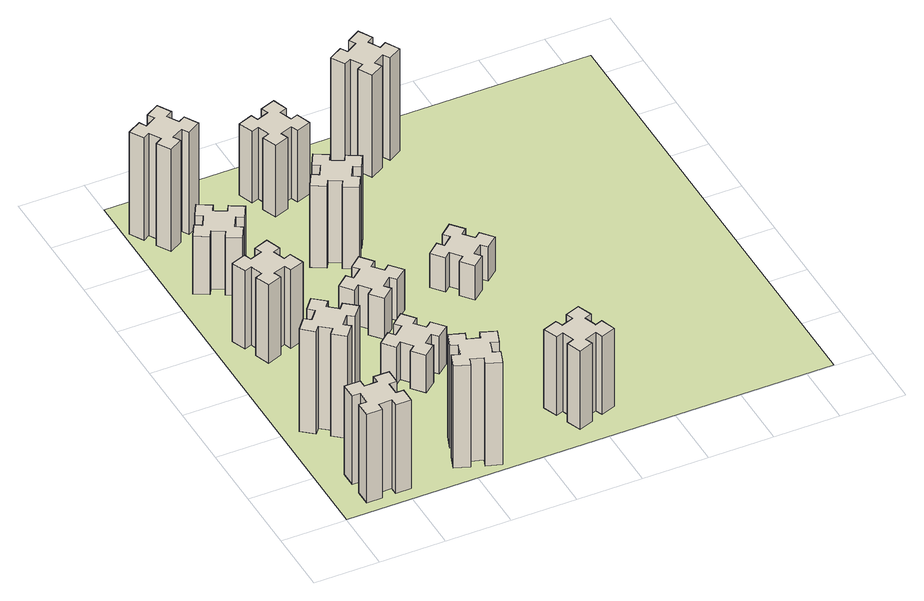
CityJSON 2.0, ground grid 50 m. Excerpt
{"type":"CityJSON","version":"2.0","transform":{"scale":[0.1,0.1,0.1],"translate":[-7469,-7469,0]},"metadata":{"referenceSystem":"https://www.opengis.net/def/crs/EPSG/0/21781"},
"CityObjects":{
"building1":{"type":"Building","attributes":{"class":"1000","function":"1000","usage":"1000","yearOfConstruction":2016,"roofType":"1000","measuredHeight":78,"storeysAboveGround":30,"storeysBelowGround":0},"geometry":[{"type":"Solid","lod":"1","boundaries":[[[[0,1,2,3,4,5,6,7,8,9,10,11,12,13,14,15,16,17,18,19]],[[17,16,20,21]],[[16,15,22,20]],[[15,14,23,22]],[[14,13,24,23]],[[13,12,25,24]],[[12,11,26,25]],[[11,10,27,26]],[[10,9,28,27]],[[9,8,29,28]],[[8,7,30,29]],[[7,6,31,30]],[[6,5,32,31]],[[5,4,33,32]],[[4,3,34,33]],[[3,2,35,34]],[[2,1,36,35]],[[1,0,37,36]],[[0,19,38,37]],[[19,18,39,38]],[[18,17,21,39]],[[24,25,26,27,28,29,30,31,32,33,34,35,36,37,38,39,21,20,22,23]]]]}]},
"building2":{"type":"Building","attributes":{"class":"1000","function":"1000","usage":"1000","yearOfConstruction":2016,"roofType":"1000","measuredHeight":90,"storeysAboveGround":30,"storeysBelowGround":0},"geometry":[{"type":"Solid","lod":"1","boundaries":[[[[40,41,42,43,44,45,46,47,48,49,50,51,52,53,54,55,56,57,58,59]],[[57,56,60,61]],[[56,55,62,60]],[[55,54,63,62]],[[54,53,64,63]],[[53,52,65,64]],[[52,51,66,65]],[[51,50,67,66]],[[50,49,68,67]],[[49,48,69,68]],[[48,47,70,69]],[[47,46,71,70]],[[46,45,72,71]],[[45,44,73,72]],[[44,43,74,73]],[[43,42,75,74]],[[42,41,76,75]],[[41,40,77,76]],[[40,59,78,77]],[[59,58,79,78]],[[58,57,61,79]],[[64,65,66,67,68,69,70,71,72,73,74,75,76,77,78,79,61,60,62,63]]]]}]},
"building3":{"type":"Building","attributes":{"class":"1000","function":"1000","usage":"1000","yearOfConstruction":2016,"roofType":"1000","measuredHeight":69,"storeysAboveGround":30,"storeysBelowGround":0},"geometry":[{"type":"Solid","lod":"1","boundaries":[[[[80,81,82,83,84,85,86,87,88,89,90,91,92,93,94,95,96,97,98,99]],[[97,96,100,101]],[[96,95,102,100]],[[95,94,103,102]],[[94,93,104,103]],[[93,92,105,104]],[[92,91,106,105]],[[91,90,107,106]],[[90,89,108,107]],[[89,88,109,108]],[[88,87,110,109]],[[87,86,111,110]],[[86,85,112,111]],[[85,84,113,112]],[[84,83,114,113]],[[83,82,115,114]],[[82,81,116,115]],[[81,80,117,116]],[[80,99,118,117]],[[99,98,119,118]],[[98,97,101,119]],[[104,105,106,107,108,109,110,111,112,113,114,115,116,117,118,119,101,100,102,103]]]]}]},
"building4":{"type":"Building","attributes":{"class":"1000","function":"1000","usage":"1000","yearOfConstruction":2016,"roofType":"1000","measuredHeight":51,"storeysAboveGround":30,"storeysBelowGround":0},"geometry":[{"type":"Solid","lod":"1","boundaries":[[[[120,121,122,123,124,125,126,127,128,129,130,131,132,133,134,135,136,137,138,139]],[[137,136,140,141]],[[136,135,142,140]],[[135,134,143,142]],[[134,133,144,143]],[[133,132,145,144]],[[132,131,146,145]],[[131,130,147,146]],[[130,129,148,147]],[[129,128,149,148]],[[128,127,150,149]],[[127,126,151,150]],[[126,125,152,151]],[[125,124,153,152]],[[124,123,154,153]],[[123,122,155,154]],[[122,121,156,155]],[[121,120,157,156]],[[120,139,158,157]],[[139,138,159,158]],[[138,137,141,159]],[[144,145,146,147,148,149,150,151,152,153,154,155,156,157,158,159,141,140,142,143]]]]}]},
"building5":{"type":"Building","attributes":{"class":"1000","function":"1000","usage":"1000","yearOfConstruction":2016,"roofType":"1000","measuredHeight":90,"storeysAboveGround":30,"storeysBelowGround":0},"geometry":[{"type":"Solid","lod":"1","boundaries":[[[[160,161,162,163,164,165,166,167,168,169,170,171,172,173,174,175,176,177,178,179]],[[177,176,180,181]],[[176,175,182,180]],[[175,174,183,182]],[[174,173,184,183]],[[173,172,185,184]],[[172,171,186,185]],[[171,170,187,186]],[[170,169,188,187]],[[169,168,189,188]],[[168,167,190,189]],[[167,166,191,190]],[[166,165,192,191]],[[165,164,193,192]],[[164,163,194,193]],[[163,162,195,194]],[[162,161,196,195]],[[161,160,197,196]],[[160,179,198,197]],[[179,178,199,198]],[[178,177,181,199]],[[184,185,186,187,188,189,190,191,192,193,194,195,196,197,198,199,181,180,182,183]]]]}]},
"building6":{"type":"Building","attributes":{"class":"1000","function":"1000","usage":"1000","yearOfConstruction":2016,"roofType":"1000","measuredHeight":90,"storeysAboveGround":30,"storeysBelowGround":0},"geometry":[{"type":"Solid","lod":"1","boundaries":[[[[200,201,202,203,204,205,206,207,208,209,210,211,212,213,214,215,216,217,218,219]],[[217,216,220,221]],[[216,215,222,220]],[[215,214,223,222]],[[214,213,224,223]],[[213,212,225,224]],[[212,211,226,225]],[[211,210,227,226]],[[210,209,228,227]],[[209,208,229,228]],[[208,207,230,229]],[[207,206,231,230]],[[206,205,232,231]],[[205,204,233,232]],[[204,203,234,233]],[[203,202,235,234]],[[202,201,236,235]],[[201,200,237,236]],[[200,219,238,237]],[[219,218,239,238]],[[218,217,221,239]],[[224,225,226,227,228,229,230,231,232,233,234,235,236,237,238,239,221,220,222,223]]]]}]},
"building7":{"type":"Building","attributes":{"class":"1000","function":"1000","usage":"1000","yearOfConstruction":2016,"roofType":"1000","measuredHeight":33,"storeysAboveGround":30,"storeysBelowGround":0},"geometry":[{"type":"Solid","lod":"1","boundaries":[[[[240,241,242,243,244,245,246,247,248,249,250,251,252,253,254,255,256,257,258,259]],[[257,256,260,261]],[[256,255,262,260]],[[255,254,263,262]],[[254,253,264,263]],[[253,252,265,264]],[[252,251,266,265]],[[251,250,267,266]],[[250,249,268,267]],[[249,248,269,268]],[[248,247,270,269]],[[247,246,271,270]],[[246,245,272,271]],[[245,244,273,272]],[[244,243,274,273]],[[243,242,275,274]],[[242,241,276,275]],[[241,240,277,276]],[[240,259,278,277]],[[259,258,279,278]],[[258,257,261,279]],[[264,265,266,267,268,269,270,271,272,273,274,275,276,277,278,279,261,260,262,263]]]]}]},
"building8":{"type":"Building","attributes":{"class":"1000","function":"1000","usage":"1000","yearOfConstruction":2016,"roofType":"1000","measuredHeight":36,"storeysAboveGround":30,"storeysBelowGround":0},"geometry":[{"type":"Solid","lod":"1","boundaries":[[[[280,281,282,283,284,285,286,287,288,289,290,291,292,293,294,295,296,297,298,299]],[[297,296,300,301]],[[296,295,302,300]],[[295,294,303,302]],[[294,293,304,303]],[[293,292,305,304]],[[292,291,306,305]],[[291,290,307,306]],[[290,289,308,307]],[[289,288,309,308]],[[288,287,310,309]],[[287,286,311,310]],[[286,285,312,311]],[[285,284,313,312]],[[284,283,314,313]],[[283,282,315,314]],[[282,281,316,315]],[[281,280,317,316]],[[280,299,318,317]],[[299,298,319,318]],[[298,297,301,319]],[[304,305,306,307,308,309,310,311,312,313,314,315,316,317,318,319,301,300,302,303]]]]}]},
"building9":{"type":"Building","attributes":{"class":"1000","function":"1000","usage":"1000","yearOfConstruction":2016,"roofType":"1000","measuredHeight":72,"storeysAboveGround":30,"storeysBelowGround":0},"geometry":[{"type":"Solid","lod":"1","boundaries":[[[[320,321,322,323,324,325,326,327,328,329,330,331,332,333,334,335,336,337,338,339]],[[337,336,340,341]],[[336,335,342,340]],[[335,334,343,342]],[[334,333,344,343]],[[333,332,345,344]],[[332,331,346,345]],[[331,330,347,346]],[[330,329,348,347]],[[329,328,349,348]],[[328,327,350,349]],[[327,326,351,350]],[[326,325,352,351]],[[325,324,353,352]],[[324,323,354,353]],[[323,322,355,354]],[[322,321,356,355]],[[321,320,357,356]],[[320,339,358,357]],[[339,338,359,358]],[[338,337,341,359]],[[344,345,346,347,348,349,350,351,352,353,354,355,356,357,358,359,341,340,342,343]]]]}]},
"building10":{"type":"Building","attributes":{"class":"1000","function":"1000","usage":"1000","yearOfConstruction":2016,"roofType":"1000","measuredHeight":69,"storeysAboveGround":30,"storeysBelowGround":0},"geometry":[{"type":"Solid","lod":"1","boundaries":[[[[360,361,362,363,364,365,366,367,368,369,370,371,372,373,374,375,376,377,378,379]],[[377,376,380,381]],[[376,375,382,380]],[[375,374,383,382]],[[374,373,384,383]],[[373,372,385,384]],[[372,371,386,385]],[[371,370,387,386]],[[370,369,388,387]],[[369,368,389,388]],[[368,367,390,389]],[[367,366,391,390]],[[366,365,392,391]],[[365,364,393,392]],[[364,363,394,393]],[[363,362,395,394]],[[362,361,396,395]],[[361,360,397,396]],[[360,379,398,397]],[[379,378,399,398]],[[378,377,381,399]],[[384,385,386,387,388,389,390,391,392,393,394,395,396,397,398,399,381,380,382,383]]]]}]},
"building11":{"type":"Building","attributes":{"class":"1000","function":"1000","usage":"1000","yearOfConstruction":2016,"roofType":"1000","measuredHeight":63,"storeysAboveGround":30,"storeysBelowGround":0},"geometry":[{"type":"Solid","lod":"1","boundaries":[[[[400,401,402,403,404,405,406,407,408,409,410,411,412,413,414,415,416,417,418,419]],[[417,416,420,421]],[[416,415,422,420]],[[415,414,423,422]],[[414,413,424,423]],[[413,412,425,424]],[[412,411,426,425]],[[411,410,427,426]],[[410,409,428,427]],[[409,408,429,428]],[[408,407,430,429]],[[407,406,431,430]],[[406,405,432,431]],[[405,404,433,432]],[[404,403,434,433]],[[403,402,435,434]],[[402,401,436,435]],[[401,400,437,436]],[[400,419,438,437]],[[419,418,439,438]],[[418,417,421,439]],[[424,425,426,427,428,429,430,431,432,433,434,435,436,437,438,439,421,420,422,423]]]]}]},
"building12":{"type":"Building","attributes":{"class":"1000","function":"1000","usage":"1000","yearOfConstruction":2016,"roofType":"1000","measuredHeight":30,"storeysAboveGround":30,"storeysBelowGround":0},"geometry":[{"type":"Solid","lod":"1","boundaries":[[[[440,441,442,443,444,445,446,447,448,449,450,451,452,453,454,455,456,457,458,459]],[[457,456,460,461]],[[456,455,462,460]],[[455,454,463,462]],[[454,453,464,463]],[[453,452,465,464]],[[452,451,466,465]],[[451,450,467,466]],[[450,449,468,467]],[[449,448,469,468]],[[448,447,470,469]],[[447,446,471,470]],[[446,445,472,471]],[[445,444,473,472]],[[444,443,474,473]],[[443,442,475,474]],[[442,441,476,475]],[[441,440,477,476]],[[440,459,478,477]],[[459,458,479,478]],[[458,457,461,479]],[[464,465,466,467,468,469,470,471,472,473,474,475,476,477,478,479,461,460,462,463]]]]}]},
"building13":{"type":"Building","attributes":{"class":"1000","function":"1000","usage":"1000","yearOfConstruction":2016,"roofType":"1000","measuredHeight":90,"storeysAboveGround":30,"storeysBelowGround":0},"geometry":[{"type":"Solid","lod":"1","boundaries":[[[[480,481,482,483,484,485,486,487,488,489,490,491,492,493,494,495,496,497,498,499]],[[497,496,500,501]],[[496,495,502,500]],[[495,494,503,502]],[[494,493,504,503]],[[493,492,505,504]],[[492,491,506,505]],[[491,490,507,506]],[[490,489,508,507]],[[489,488,509,508]],[[488,487,510,509]],[[487,486,511,510]],[[486,485,512,511]],[[485,484,513,512]],[[484,483,514,513]],[[483,482,515,514]],[[482,481,516,515]],[[481,480,517,516]],[[480,499,518,517]],[[499,498,519,518]],[[498,497,501,519]],[[504,505,506,507,508,509,510,511,512,513,514,515,516,517,518,519,501,500,502,503]]]]}]},
"landuse1":{"type":"LandUse","attributes":{"name":"plot1","function":"1010"},"geometry":[{"type":"MultiSurface","lod":"1","boundaries":[[[520,521,522,523]]]}]}
},
"vertices":[
[265,325,0],[265,225,0],[205,225,0],[205,105,0],[325,105,0],[325,165,0],[425,165,0],[425,105,0],[545,105,0],[545,225,0],[485,225,0],[485,325,0],[545,325,0],[545,445,0],[425,445,0],[425,385,0],[325,385,0],[325,445,0],[205,445,0],[205,325,0],[325,385,780],[325,445,780],[425,385,780],[425,445,780],[545,445,780],[545,325,780],[485,325,780],[485,225,780],[545,225,780],[545,105,780],[425,105,780],[425,165,780],[325,165,780],[325,105,780],[205,105,780],[205,225,780],[265,225,780],[265,325,780],[205,325,780],[205,445,780],
[484,1067,0],[408,1132,0],[446,1178,0],[354,1255,0],[277,1163,0],[323,1124,0],[259,1048,0],[213,1086,0],[136,994,0],[228,917,0],[266,963,0],[343,899,0],[304,853,0],[396,776,0],[473,868,0],[427,906,0],[492,983,0],[538,944,0],[615,1036,0],[523,1113,0],[492,983,900],[538,944,900],[427,906,900],[473,868,900],[396,776,900],[304,853,900],[343,899,900],[266,963,900],[228,917,900],[136,994,900],[213,1086,900],[259,1048,900],[323,1124,900],[277,1163,900],[354,1255,900],[446,1178,900],[408,1132,900],[484,1067,900],[523,1113,900],[615,1036,900],
[366,1835,0],[460,1869,0],[480,1813,0],[593,1854,0],[552,1967,0],[496,1946,0],[462,2040,0],[518,2060,0],[477,2173,0],[364,2132,0],[385,2076,0],[291,2042,0],[270,2098,0],[157,2057,0],[199,1944,0],[255,1965,0],[289,1871,0],[233,1850,0],[274,1737,0],[387,1779,0],[289,1871,690],[233,1850,690],[255,1965,690],[199,1944,690],[157,2057,690],[270,2098,690],[291,2042,690],[385,2076,690],[364,2132,690],[477,2173,690],[518,2060,690],[462,2040,690],[496,1946,690],[552,1967,690],[593,1854,690],[480,1813,690],[460,1869,690],[366,1835,690],[387,1779,690],[274,1737,690],
[446,2597,0],[496,2684,0],[548,2654,0],[608,2758,0],[504,2818,0],[474,2766,0],[387,2816,0],[417,2868,0],[313,2928,0],[253,2824,0],[305,2794,0],[255,2707,0],[203,2737,0],[143,2633,0],[247,2573,0],[277,2625,0],[364,2575,0],[334,2523,0],[438,2463,0],[498,2567,0],[364,2575,510],[334,2523,510],[277,2625,510],[247,2573,510],[143,2633,510],[203,2737,510],[255,2707,510],[305,2794,510],[253,2824,510],[313,2928,510],[417,2868,510],[387,2816,510],[474,2766,510],[504,2818,510],[608,2758,510],[548,2654,510],[496,2684,510],[446,2597,510],[498,2567,510],[438,2463,510],
[1029,360,0],[995,266,0],[939,287,0],[897,174,0],[1010,133,0],[1031,189,0],[1125,155,0],[1104,99,0],[1217,57,0],[1258,170,0],[1202,191,0],[1236,285,0],[1292,264,0],[1333,377,0],[1220,418,0],[1200,362,0],[1106,396,0],[1127,452,0],[1014,493,0],[973,380,0],[1106,396,900],[1127,452,900],[1200,362,900],[1220,418,900],[1333,377,900],[1292,264,900],[1236,285,900],[1202,191,900],[1258,170,900],[1217,57,900],[1104,99,900],[1125,155,900],[1031,189,900],[1010,133,900],[897,174,900],[939,287,900],[995,266,900],[1029,360,900],[973,380,900],[1014,493,900],
[287,3215,0],[374,3265,0],[404,3213,0],[508,3273,0],[448,3377,0],[396,3347,0],[346,3434,0],[398,3464,0],[338,3568,0],[234,3508,0],[264,3456,0],[177,3406,0],[147,3458,0],[43,3398,0],[103,3294,0],[155,3324,0],[205,3237,0],[153,3207,0],[213,3103,0],[317,3163,0],[205,3237,900],[153,3207,900],[155,3324,900],[103,3294,900],[43,3398,900],[147,3458,900],[177,3406,900],[264,3456,900],[234,3508,900],[338,3568,900],[398,3464,900],[346,3434,900],[396,3347,900],[448,3377,900],[508,3273,900],[404,3213,900],[374,3265,900],[287,3215,900],[317,3163,900],[213,3103,900],
[1083,1332,0],[1006,1267,0],[968,1313,0],[876,1236,0],[953,1144,0],[999,1183,0],[1063,1106,0],[1017,1068,0],[1094,976,0],[1186,1053,0],[1148,1099,0],[1224,1163,0],[1263,1117,0],[1355,1194,0],[1278,1286,0],[1232,1248,0],[1167,1324,0],[1213,1363,0],[1136,1455,0],[1044,1378,0],[1167,1324,330],[1213,1363,330],[1232,1248,330],[1278,1286,330],[1355,1194,330],[1263,1117,330],[1224,1163,330],[1148,1099,330],[1186,1053,330],[1094,976,330],[1017,1068,330],[1063,1106,330],[999,1183,330],[953,1144,330],[876,1236,330],[968,1313,330],[1006,1267,330],[1083,1332,330],[1044,1378,330],[1136,1455,330],
[1083,1972,0],[1006,1907,0],[968,1953,0],[876,1876,0],[953,1784,0],[999,1823,0],[1063,1746,0],[1017,1708,0],[1094,1616,0],[1186,1693,0],[1148,1739,0],[1224,1803,0],[1263,1757,0],[1355,1834,0],[1278,1926,0],[1232,1888,0],[1167,1964,0],[1213,2003,0],[1136,2095,0],[1044,2018,0],[1167,1964,360],[1213,2003,360],[1232,1888,360],[1278,1926,360],[1355,1834,360],[1263,1757,360],[1224,1803,360],[1148,1739,360],[1186,1693,360],[1094,1616,360],[1017,1708,360],[1063,1746,360],[999,1823,360],[953,1784,360],[876,1876,360],[968,1953,360],[1006,1907,360],[1083,1972,360],[1044,2018,360],[1136,2095,360],
[1314,2666,0],[1227,2716,0],[1257,2768,0],[1153,2828,0],[1093,2724,0],[1145,2694,0],[1095,2607,0],[1043,2637,0],[983,2533,0],[1087,2473,0],[1117,2525,0],[1204,2475,0],[1174,2423,0],[1278,2363,0],[1338,2467,0],[1286,2497,0],[1336,2584,0],[1388,2554,0],[1448,2658,0],[1344,2718,0],[1336,2584,720],[1388,2554,720],[1286,2497,720],[1338,2467,720],[1278,2363,720],[1174,2423,720],[1204,2475,720],[1117,2525,720],[1087,2473,720],[983,2533,720],[1043,2637,720],[1095,2607,720],[1145,2694,720],[1093,2724,720],[1153,2828,720],[1257,2768,720],[1227,2716,720],[1314,2666,720],[1344,2718,720],[1448,2658,720],
[1965,496,0],[1871,462,0],[1850,518,0],[1737,477,0],[1779,364,0],[1835,385,0],[1869,291,0],[1813,270,0],[1854,157,0],[1967,199,0],[1946,255,0],[2040,289,0],[2060,233,0],[2173,274,0],[2132,387,0],[2076,366,0],[2042,460,0],[2098,480,0],[2057,593,0],[1944,552,0],[2042,460,690],[2098,480,690],[2076,366,690],[2132,387,690],[2173,274,690],[2060,233,690],[2040,289,690],[1946,255,690],[1967,199,690],[1854,157,690],[1813,270,690],[1869,291,690],[1835,385,690],[1779,364,690],[1737,477,690],[1850,518,690],[1871,462,690],[1965,496,690],[1944,552,690],[2057,593,690],
[1125,3456,0],[1031,3422,0],[1010,3478,0],[897,3437,0],[939,3324,0],[995,3345,0],[1029,3251,0],[973,3230,0],[1014,3117,0],[1127,3159,0],[1106,3215,0],[1200,3249,0],[1220,3193,0],[1333,3234,0],[1292,3347,0],[1236,3326,0],[1202,3420,0],[1258,3440,0],[1217,3553,0],[1104,3512,0],[1202,3420,630],[1258,3440,630],[1236,3326,630],[1292,3347,630],[1333,3234,630],[1220,3193,630],[1200,3249,630],[1106,3215,630],[1127,3159,630],[1014,3117,630],[973,3230,630],[1029,3251,630],[995,3345,630],[939,3324,630],[897,3437,630],[1010,3478,630],[1031,3422,630],[1125,3456,630],[1104,3512,630],[1217,3553,630],
[1972,1988,0],[1907,2064,0],[1953,2103,0],[1876,2195,0],[1784,2118,0],[1823,2072,0],[1746,2007,0],[1708,2053,0],[1616,1976,0],[1693,1884,0],[1739,1923,0],[1803,1846,0],[1757,1808,0],[1834,1716,0],[1926,1793,0],[1888,1839,0],[1964,1903,0],[2003,1857,0],[2095,1934,0],[2018,2026,0],[1964,1903,300],[2003,1857,300],[1888,1839,300],[1926,1793,300],[1834,1716,300],[1757,1808,300],[1803,1846,300],[1739,1923,300],[1693,1884,300],[1616,1976,300],[1708,2053,300],[1746,2007,300],[1823,2072,300],[1784,2118,300],[1876,2195,300],[1953,2103,300],[1907,2064,300],[1972,1988,300],[2018,2026,300],[2095,1934,300],
[1844,3556,0],[1757,3506,0],[1727,3558,0],[1623,3498,0],[1683,3394,0],[1735,3424,0],[1785,3337,0],[1733,3307,0],[1793,3203,0],[1897,3263,0],[1867,3315,0],[1954,3365,0],[1984,3313,0],[2088,3373,0],[2028,3477,0],[1976,3447,0],[1926,3534,0],[1978,3564,0],[1918,3668,0],[1814,3608,0],[1926,3534,900],[1978,3564,900],[1976,3447,900],[2028,3477,900],[2088,3373,900],[1984,3313,900],[1954,3365,900],[1867,3315,900],[1897,3263,900],[1793,3203,900],[1733,3307,900],[1785,3337,900],[1735,3424,900],[1683,3394,900],[1623,3498,900],[1727,3558,900],[1757,3506,900],[1844,3556,900],[1814,3608,900],[1918,3668,900],
[5,3705,0],[3705,3705,0],[3705,5,0],[5,5,0]
]}
